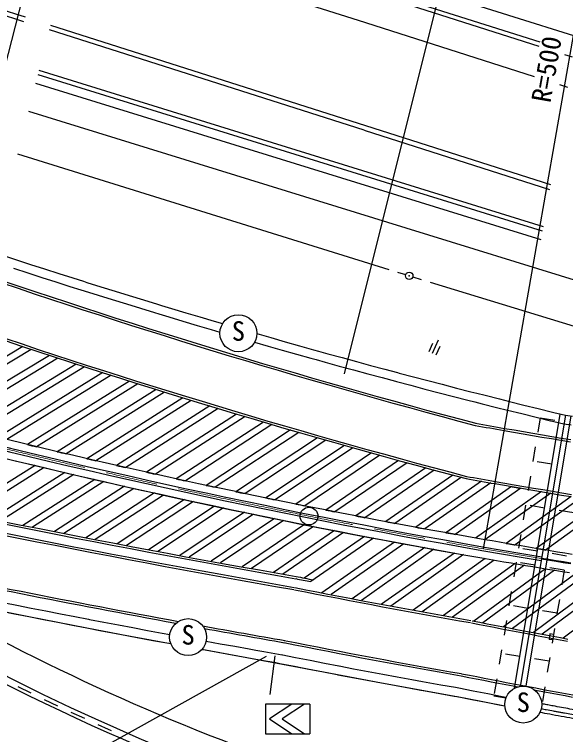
# Model space of a CAD drawing. Units: millimetres, scale not verified. Extents: x 40000 to 680000, y 20000 to 380000.
# Drawn here: x 247416 to 284696, y 228454 to 277179 of the extents above; entities that cross this region are included whole.
import ezdxf
from ezdxf.enums import TextEntityAlignment as Align

# ---------------------------------------------------------------- set-up
doc = ezdxf.new("R2010")
doc.units = ezdxf.units.MM
doc.header["$LTSCALE"] = 1000
doc.header["$PDMODE"] = 32
doc.header["$PDSIZE"] = 500
doc.linetypes.add('CHAIN', pattern=[18.5, 12, -1.5, 3.5, -1.5])
for name, color, linetype, lineweight in [('M-BGD', 7, 'Continuous', 25), ('M-BMK', 2, 'CHAIN', 13), ('M-BMK-SRVR', 3, 'Continuous', 25), ('M-STR-STR1', 1, 'Continuous', 25), ('M-STR-STRC', 7, 'Continuous', 25), ('M-STR-STRD', 171, 'Continuous', 25)]:
    doc.layers.add(name, color=color, linetype=linetype, lineweight=lineweight)
doc.styles.add('ＭＳ ゴシック', font='')
doc.styles.get('ＭＳ ゴシック').set_extended_font_data('MS Gothic')

msp = doc.modelspace()

# ---------------------------------------------------------------- linework, layer by layer
at = {"layer": 'M-BGD'}
for p, q in [((282968, 275301), (219708, 295506)), ((220281, 292878), (270662, 276779)), ((217539, 286779), (248143, 277006)), ((248060, 276686), (217439, 286465)), ((282916, 275003), (273711, 277943)), ((270662, 276779), (273408, 275901)), ((249860, 276457), (271169, 269652)), ((271069, 269337), (249778, 276137)), ((273408, 275901), (282562, 272980)), ((285173, 274282), (284646, 274450)), ((249071, 273396), (283170, 262838)), ((284486, 273535), (284489, 273534)), ((248996, 273105), (283118, 262540)), ((248846, 272524), (283014, 261944)), ((284292, 272428), (284819, 272260)), ((248360, 270636), (273886, 262748)), ((271169, 269652), (283666, 265667)), ((271069, 269337), (283608, 265339)), ((247614, 267744), (272735, 259922)), ((273886, 262748), (321295, 248099)), ((247363, 260007), (248314, 259697)), ((273884, 259561), (273346, 259719)), ((248314, 259697), (249266, 259390)), ((249266, 259390), (250218, 259085)), ((274362, 259415), (274935, 259236)), ((250218, 259085), (251171, 258781)), ((251171, 258781), (251898, 258551)), ((251898, 258551), (252125, 258480)), ((252125, 258480), (253079, 258180)), ((253079, 258180), (254033, 257883)), ((254033, 257883), (254989, 257587)), ((254989, 257587), (255945, 257294)), ((255945, 257294), (256901, 257002)), ((256901, 257002), (257185, 256916)), ((257185, 256916), (257858, 256712)), ((257858, 256712), (258816, 256425)), ((258816, 256425), (259774, 256139)), ((259774, 256139), (260733, 255855)), ((260733, 255855), (261315, 255684)), ((263658, 255003), (264574, 254740)), ((275695, 254918), (275436, 254340)), ((276088, 255144), (275680, 254231)), ((247992, 254704), (240272, 250077)), ((248555, 254517), (240883, 249919)), ((264574, 254740), (265536, 254466)), ((265536, 254466), (266499, 254194)), ((276182, 254701), (275923, 254122)), ((249789, 254110), (242274, 249564)), ((250352, 253926), (242886, 249408)), ((266499, 254194), (267461, 253924)), ((267461, 253924), (267827, 253822)), ((251588, 253523), (244277, 249059)), ((267827, 253822), (268425, 253656)), ((268425, 253656), (269389, 253390)), ((269389, 253390), (270353, 253125)), ((252152, 253340), (244890, 248906)), ((253391, 252942), (246283, 248562)), ((270353, 253125), (271318, 252863)), ((253955, 252762), (246897, 248412)), ((271318, 252863), (272284, 252603)), ((272284, 252603), (273180, 252364)), ((255196, 252368), (248291, 248073)), ((255761, 252190), (248905, 247926)), ((273180, 252364), (273250, 252345)), ((273250, 252345), (274217, 252089)), ((274217, 252089), (275184, 251835)), ((257004, 251801), (250301, 247593)), ((257570, 251625), (250916, 247448)), ((275184, 251835), (276151, 251582)), ((276151, 251582), (277120, 251332)), ((258815, 251241), (252313, 247121)), ((259381, 251067), (252928, 246978)), ((277120, 251332), (278088, 251084)), ((278088, 251084), (278553, 250965)), ((278553, 250965), (279057, 250838)), ((260629, 250687), (254327, 246657)), ((261196, 250516), (254943, 246517)), ((279057, 250838), (280027, 250593)), ((280027, 250593), (280762, 250409)), ((262445, 250140), (256343, 246202)), ((263013, 249971), (256959, 246065)), ((280762, 250409), (281733, 250169)), ((284307, 250128), (281224, 231578)), ((281733, 250169), (282704, 249930)), ((285048, 250014), (282008, 231723)), ((283821, 250275), (283903, 250255)), ((284677, 250066), (284682, 250065)), ((264265, 249600), (258360, 245755)), ((282704, 249930), (283676, 249693)), ((282976, 249893), (282812, 248906)), ((282976, 249893), (283962, 249729)), ((283676, 249693), (283804, 249662)), ((283804, 249662), (284291, 249544)), ((284291, 249544), (284583, 249474)), ((284579, 249474), (284583, 249474)), ((284583, 249474), (285069, 249406)), ((264833, 249433), (258977, 245620)), ((266087, 249067), (260380, 245317)), ((266655, 248902), (260997, 245184)), ((267912, 248540), (262401, 244887)), ((268481, 248378), (263019, 244757)), ((269739, 248021), (264424, 244465)), ((270309, 247860), (265043, 244338)), ((282648, 247920), (282484, 246934)), ((271570, 247508), (266449, 244051)), ((272139, 247350), (267068, 243927)), ((248817, 246661), (243735, 243471)), ((273403, 247002), (268475, 243646)), ((273973, 246846), (269095, 243524)), ((283769, 246741), (282783, 246905)), ((249430, 246515), (244373, 243340)), ((250833, 246184), (245867, 243037)), ((275238, 246503), (270504, 243250)), ((275809, 246349), (271124, 243130)), ((251446, 246040), (246504, 242908)), ((252850, 245714), (247996, 242609)), ((277077, 246011), (272533, 242861)), ((277648, 245860), (273154, 242745)), ((279009, 245590), (274565, 242482)), ((282320, 245947), (282156, 244961)), ((253464, 245573), (248632, 242483)), ((254870, 245253), (250122, 242188)), ((255485, 245114), (250758, 242064)), ((279636, 245480), (275186, 242367)), ((281029, 245237), (276598, 242110)), ((281657, 245129), (277219, 241998)), ((256892, 244800), (252245, 241774)), ((257507, 244664), (252881, 241651)), ((283059, 244891), (278609, 241751)), ((283690, 244785), (279234, 241641)), ((258915, 244356), (254366, 241366)), ((259531, 244222), (255001, 241245)), ((285074, 244556), (280669, 241392)), ((285702, 244454), (281292, 241286)), ((287098, 244229), (282708, 241046)), ((287727, 244129), (283330, 240942)), ((260940, 243919), (256484, 240965)), ((261557, 243788), (257119, 240846)), ((281992, 243974), (281828, 242988)), ((283277, 243781), (282291, 243945)), ((262968, 243492), (258600, 240570)), ((263584, 243363), (259234, 240452)), ((285250, 243453), (284264, 243617)), ((264996, 243072), (260713, 240181)), ((265614, 242947), (261346, 240066)), ((267027, 242662), (262824, 239799)), ((267645, 242538), (263456, 239685)), ((269059, 242259), (264932, 239423)), ((269678, 242138), (265563, 239311)), ((271093, 241865), (267023, 239043)), ((271712, 241747), (267466, 238803)), ((281664, 242001), (281509, 241072)), ((273129, 241479), (268215, 238043)), ((273748, 241364), (268829, 237923)), ((275166, 241102), (270267, 237645)), ((275786, 240989), (270881, 237528)), ((277172, 240739), (272253, 237268)), ((282792, 240859), (281805, 241023)), ((283169, 240991), (283169, 240991)), ((277794, 240628), (272870, 237153)), ((279246, 240373), (274378, 236875)), ((279867, 240265), (274992, 236763)), ((284765, 240531), (283778, 240695)), ((281289, 240020), (276437, 236502)), ((281910, 239915), (277052, 236393)), ((281351, 240119), (281187, 239132)), ((282633, 239906), (281647, 240070)), ((282963, 239758), (282963, 239758)), ((284606, 239578), (283620, 239742)), ((283334, 239677), (278495, 236135)), ((283956, 239574), (279095, 236017)), ((285381, 239342), (280507, 235741)), ((286003, 239242), (281107, 235625)), ((284606, 239578), (284442, 238591)), ((287431, 239016), (282521, 235355)), ((288051, 238919), (283121, 235242)), ((289480, 238699), (284538, 234978)), ((281023, 238146), (280859, 237159)), ((246766, 237373), (247579, 237211)), ((284278, 237605), (284114, 236618)), ((247579, 237211), (248560, 237017)), ((248560, 237017), (249541, 236824)), ((249541, 236824), (250522, 236632)), ((282150, 236996), (281163, 237160)), ((284123, 236668), (283136, 236832)), ((246648, 236784), (247416, 236632)), ((247416, 236632), (248397, 236437)), ((248397, 236437), (249378, 236244)), ((250522, 236632), (251504, 236441)), ((251504, 236441), (252418, 236265)), ((249378, 236244), (250359, 236052)), ((250359, 236052), (251341, 235862)), ((251341, 235862), (252305, 235676)), ((252418, 236265), (252486, 236252)), ((252486, 236252), (253468, 236064)), ((253468, 236064), (254451, 235877)), ((254451, 235877), (255433, 235691)), ((280695, 236173), (280531, 235187)), ((252305, 235676), (252323, 235672)), ((252323, 235672), (253305, 235484)), ((253305, 235484), (254287, 235297)), ((255433, 235691), (256416, 235507)), ((256416, 235507), (257399, 235323)), ((283950, 235632), (283786, 234645)), ((254287, 235297), (255270, 235111)), ((255270, 235111), (256253, 234927)), ((256253, 234927), (257236, 234743)), ((257399, 235323), (257926, 235226)), ((283636, 235264), (283575, 234899)), ((283822, 234858), (283575, 234899)), ((283882, 235223), (283636, 235264)), ((257236, 234743), (257967, 234608)), ((257967, 234608), (257995, 234603)), ((260383, 234775), (261334, 234603)), ((261334, 234603), (262318, 234426)), ((262318, 234426), (263302, 234250)), ((260097, 234217), (260186, 234201)), ((260186, 234201), (261170, 234022)), ((261170, 234022), (262155, 233845)), ((263302, 234250), (263738, 234172)), ((263738, 234172), (264287, 234075)), ((264287, 234075), (265272, 233902)), ((265272, 233902), (265516, 233859)), ((280367, 234200), (280203, 233214)), ((281609, 233740), (280622, 233904)), ((262155, 233845), (263139, 233669)), ((263139, 233669), (263633, 233581)), ((263633, 233581), (264124, 233495)), ((264124, 233495), (265108, 233321)), ((265452, 233871), (266432, 233676)), ((266432, 233676), (267414, 233482)), ((267414, 233482), (268395, 233291)), ((283581, 233412), (282595, 233576)), ((283622, 233659), (283459, 232673)), ((265108, 233321), (265373, 233275)), ((265373, 233275), (266354, 233080)), ((266354, 233080), (267335, 232886)), ((268395, 233291), (269352, 233107)), ((269352, 233107), (269377, 233102)), ((269377, 233102), (270359, 232914)), ((270359, 232914), (271342, 232729)), ((267335, 232886), (268317, 232695)), ((268317, 232695), (269239, 232517)), ((269239, 232517), (269299, 232506)), ((269299, 232506), (270281, 232319)), ((271342, 232729), (272325, 232545)), ((272325, 232545), (273308, 232364)), ((270281, 232319), (271264, 232133)), ((271264, 232133), (272247, 231950)), ((272247, 231950), (273230, 231768)), ((273308, 232364), (274292, 232184)), ((274292, 232184), (275013, 232054)), ((275013, 232054), (275276, 232006)), ((275276, 232006), (276261, 231831)), ((280039, 232227), (279875, 231241)), ((247638, 231717), (248534, 231273)), ((273230, 231768), (274214, 231589)), ((274214, 231589), (274907, 231463)), ((274907, 231463), (275198, 231411)), ((276261, 231831), (277245, 231657)), ((277245, 231657), (277472, 231617)), ((277472, 231617), (278453, 231423)), ((283295, 231686), (283131, 230700)), ((275198, 231411), (276182, 231235)), ((276182, 231235), (277167, 231061)), ((277167, 231061), (277362, 231027)), ((277362, 231027), (278343, 230834)), ((278453, 231423), (279434, 231232)), ((279434, 231232), (280416, 231042)), ((280655, 230908), (279842, 231043)), ((280416, 231042), (280687, 230990)), ((249435, 230838), (250336, 230405)), ((278343, 230834), (279324, 230642)), ((279324, 230642), (280306, 230452)), ((283098, 230502), (283081, 230505)), ((280306, 230452), (280584, 230399)), ((251241, 229979), (252148, 229558)), ((253059, 229145), (253759, 228829)), ((253759, 228829), (253971, 228736))]:
    msp.add_line(p, q, dxfattribs=at)
for points in [[(157966, 317895), (163744, 316046), (165068, 315036), (260446, 284234), (265565, 281929), (286747, 275270)], [(275540, 259057), (308824, 248894), (315495, 246840)], [(280543, 249026), (281182, 248915), (281821, 248804), (282460, 248695), (283099, 248586), (283738, 248478), (284377, 248371), (285017, 248265)], [(280569, 249174), (281208, 249063), (281846, 248952), (282485, 248843), (283124, 248734), (283763, 248626), (284402, 248519), (285041, 248413)], [(279940, 245579), (280583, 245466), (281227, 245355), (281870, 245245), (282514, 245135), (283158, 245026), (283802, 244919), (284446, 244812), (285090, 244706)], [(279914, 245431), (280557, 245319), (281201, 245207), (281845, 245097), (282489, 244987), (283133, 244879), (283777, 244771), (284421, 244664), (285065, 244558)], [(281029, 245237), (281034, 245236), (281038, 245236), (281042, 245235), (281046, 245234), (281050, 245233), (281055, 245233), (281059, 245232), (281063, 245231), (281067, 245230), (281072, 245230), (281076, 245229), (281080, 245228), (281084, 245228), (281088, 245227), (281093, 245226), (281097, 245225), (281101, 245225), (281105, 245224), (281109, 245223), (281114, 245222), (281118, 245222), (281122, 245221), (281126, 245220), (281130, 245220), (281135, 245219), (281139, 245218), (281143, 245217), (281147, 245217), (281151, 245216), (281156, 245215), (281160, 245214), (281164, 245214), (281168, 245213), (281173, 245212), (281177, 245212), (281181, 245211), (281185, 245210), (281189, 245209), (281194, 245209), (281198, 245208), (281202, 245207), (281206, 245206), (281210, 245206), (281215, 245205), (281219, 245204), (281223, 245204), (281227, 245203), (281231, 245202), (281236, 245201), (281240, 245201), (281244, 245200), (281248, 245199), (281253, 245199), (281257, 245198), (281261, 245197), (281265, 245196), (281269, 245196), (281274, 245195), (281278, 245194), (281282, 245193), (281286, 245193), (281290, 245192), (281295, 245191), (281299, 245191), (281303, 245190), (281307, 245189), (281311, 245188), (281316, 245188), (281320, 245187), (281324, 245186), (281328, 245185), (281332, 245185), (281337, 245184), (281341, 245183), (281345, 245183), (281349, 245182), (281354, 245181), (281358, 245180), (281362, 245180), (281366, 245179), (281370, 245178), (281375, 245178), (281379, 245177), (281383, 245176), (281387, 245175), (281391, 245175), (281396, 245174), (281400, 245173), (281404, 245172), (281408, 245172), (281412, 245171), (281417, 245170), (281421, 245170), (281425, 245169), (281429, 245168), (281434, 245167), (281438, 245167), (281442, 245166), (281446, 245165), (281450, 245165), (281455, 245164), (281459, 245163), (281463, 245162), (281467, 245162), (281471, 245161), (281476, 245160), (281480, 245159), (281484, 245159), (281488, 245158), (281492, 245157), (281497, 245157), (281501, 245156), (281505, 245155), (281509, 245154), (281513, 245154), (281518, 245153), (281522, 245152), (281526, 245151), (281530, 245151), (281535, 245150), (281539, 245149), (281543, 245149), (281547, 245148), (281551, 245147), (281556, 245146), (281560, 245146), (281564, 245145), (281568, 245144), (281572, 245144), (281577, 245143), (281581, 245142), (281585, 245141), (281589, 245141), (281593, 245140), (281598, 245139), (281602, 245138), (281606, 245138), (281610, 245137), (281615, 245136), (281619, 245136), (281623, 245135), (281627, 245134), (281631, 245133), (281636, 245133), (281640, 245132), (281644, 245131), (281648, 245131), (281652, 245130), (281657, 245129)], [(280669, 241392), (280726, 241382), (281218, 241298), (281292, 241286)], [(282708, 241046), (283188, 240966), (283330, 240942)], [(278342, 236012), (278862, 235910), (279359, 235812), (279854, 235715), (280350, 235619), (280847, 235523), (281343, 235427), (281839, 235332), (282336, 235238), (282832, 235144), (283329, 235050), (283826, 234957), (284323, 234865), (284820, 234773)], [(278371, 236159), (278891, 236057), (279387, 235959), (279883, 235862), (280379, 235766), (280875, 235670), (281371, 235574), (281867, 235480), (282364, 235385), (282860, 235291), (283357, 235198), (283854, 235105), (284351, 235012), (284848, 234920)], [(277635, 232429), (278156, 232326), (278656, 232228), (279155, 232130), (279655, 232033), (280155, 231936), (280655, 231840), (281155, 231744), (281474, 231684)], [(277664, 232576), (278185, 232473), (278685, 232375), (279184, 232278), (279683, 232180), (280183, 232084), (280683, 231987), (281183, 231892), (281683, 231797), (282183, 231702), (282683, 231608), (283184, 231514), (283684, 231421), (284185, 231328), (284686, 231236), (285187, 231145)], [(282600, 231471), (282656, 231460), (283156, 231367), (283657, 231273), (284158, 231181), (284659, 231089), (285160, 230997)]]:
    msp.add_lwpolyline(points, dxfattribs=at)
msp.add_circle((274123, 259490), 250, dxfattribs=at)
for centre, radius, start, end in [((403802, 722877), 489630, 250.87088, 255.18757), ((403802, 722877), 489780, 250.87088, 255.18757), ((403951, 1024559), 797500, 254.27205, 260.07111), ((403951, 1024559), 797350, 254.27205, 260.07111), ((403951, 1024559), 798100, 254.27205, 260.07111), ((403484, 721902), 492393, 250.90321, 255.23104), ((403484, 721901), 492243, 250.90181, 255.22965), ((403951, 1024559), 798250, 254.27205, 260.07111), ((365340, 733537), 491725, 259.84142, 260.07289), ((365340, 733537), 491875, 259.84142, 260.07289), ((365339, 733532), 500625, 255.54409, 259.84356), ((365340, 733537), 499375, 256.4443, 256.51676), ((365340, 733537), 499375, 256.6814, 256.75386), ((365340, 733537), 499375, 256.91851, 256.99097), ((365340, 733537), 499375, 257.15561, 257.22807), ((365340, 733537), 499375, 257.39271, 257.46518), ((365340, 733537), 499375, 257.62982, 257.70228), ((365340, 733537), 495525, 259.84371, 260.07289), ((365340, 733537), 495375, 259.84371, 260.07289), ((365340, 733537), 499375, 257.86692, 257.93938), ((365340, 733537), 499375, 258.10403, 258.17649), ((365340, 733537), 499375, 258.34113, 258.41359), ((365340, 733537), 499375, 258.57824, 258.6507), ((365340, 733537), 499375, 258.81534, 258.8878), ((365340, 733537), 499375, 259.05245, 259.12491), ((365340, 733537), 499375, 259.28955, 259.36201), ((365340, 733537), 499375, 259.52666, 259.59912), ((365340, 733537), 499375, 259.76377, 259.83623), ((403951, 1024559), 801750, 258.00004, 259.54819), ((311980, 374333), 165973, 234.06835, 248.56683), ((403951, 1024559), 801900, 258.0129, 259.53814), ((317319, 371563), 156472, 237.50878, 251.08581), ((342138, 619958), 388400, 258.76162, 258.91564), ((342138, 619956), 388248, 258.76106, 258.93711), ((365305, 733546), 504925, 258.70184, 260.07694), ((317319, 371563), 155972, 238.75216, 251.08581), ((317319, 371563), 153972, 240.17115, 251.08581), ((365305, 733546), 505075, 258.70184, 260.07694), ((403951, 1024559), 801750, 259.66789, 260.07111), ((403951, 1024559), 801900, 259.67794, 260.07111), ((365340, 733537), 508725, 258.69779, 260.07289), ((365340, 733537), 508575, 258.69779, 260.07289)]:
    msp.add_arc(centre, radius, start, end, dxfattribs=at)
msp.add_open_spline([(283082, 230537), (283081, 230537), (283080, 230538), (283079, 230538)], degree=3, dxfattribs=at)
for points, knots in [([(297238, 228121), (297045, 228150), (296853, 228180), (296660, 228210), (296275, 228270), (295890, 228331), (295505, 228392), (295120, 228453), (294735, 228515), (294350, 228577), (294059, 228624), (293768, 228671), (293476, 228718), (293185, 228766), (292894, 228814), (292603, 228862), (292312, 228910), (292021, 228958), (291729, 229007), (291425, 229058), (291120, 229109), (290816, 229161), (290512, 229213), (290207, 229264), (289903, 229317), (289599, 229369), (289294, 229421), (288990, 229474), (288799, 229507), (288609, 229540), (288419, 229573), (288228, 229607), (288038, 229640), (287847, 229674), (287657, 229707), (287466, 229741), (287276, 229775), (287085, 229808), (286895, 229842), (286705, 229876), (286514, 229910), (286324, 229944), (286134, 229978), (285943, 230013), (285753, 230047), (285563, 230081), (285373, 230116), (285182, 230150), (284992, 230185), (284802, 230220), (284612, 230255), (284421, 230289), (284231, 230324), (284041, 230359), (283851, 230395), (283793, 230405), (283736, 230416), (283678, 230427), (283620, 230437), (283562, 230448), (283505, 230459), (283447, 230469), (283389, 230480), (283332, 230491), (283249, 230506), (283165, 230522), (283082, 230537)], [0, 0, 0, 0, 1, 1, 1, 2, 2, 2, 3, 3, 3, 4, 4, 4, 5, 5, 5, 6, 6, 6, 7, 7, 7, 8, 8, 8, 9, 9, 9, 10, 10, 10, 11, 11, 11, 12, 12, 12, 13, 13, 13, 14, 14, 14, 15, 15, 15, 16, 16, 16, 17, 17, 17, 18, 18, 18, 19, 19, 19, 20, 20, 20, 21, 21, 21, 22, 22, 22, 22]), ([(297188, 227774), (297056, 227794), (296925, 227815), (296793, 227835), (296447, 227889), (296101, 227943), (295754, 227998), (295408, 228053), (295062, 228108), (294716, 228163), (294370, 228219), (294024, 228275), (293678, 228331), (293332, 228387), (292986, 228444), (292640, 228501), (292295, 228558), (291949, 228616), (291603, 228673), (291346, 228716), (291089, 228760), (290831, 228803), (290574, 228847), (290317, 228891), (290060, 228935), (289803, 228979), (289546, 229023), (289288, 229067), (289094, 229101), (288899, 229135), (288704, 229168), (288510, 229202), (288315, 229236), (288120, 229270), (287926, 229304), (287731, 229339), (287536, 229373), (287375, 229402), (287213, 229430), (287052, 229459), (286890, 229488), (286729, 229516), (286567, 229545), (286406, 229574), (286244, 229603), (286083, 229632), (285922, 229661), (285760, 229690), (285599, 229719), (285437, 229748), (285276, 229778), (285114, 229807), (284953, 229836), (284792, 229866), (284630, 229895), (284548, 229910), (284465, 229926), (284382, 229941), (284299, 229956), (284216, 229971), (284134, 229986), (284051, 230002), (283968, 230017), (283885, 230032), (283720, 230063), (283554, 230093), (283389, 230124), (283275, 230145), (283160, 230167), (283046, 230188)], [0, 0, 0, 0, 1, 1, 1, 2, 2, 2, 3, 3, 3, 4, 4, 4, 5, 5, 5, 6, 6, 6, 7, 7, 7, 8, 8, 8, 9, 9, 9, 10, 10, 10, 11, 11, 11, 12, 12, 12, 13, 13, 13, 14, 14, 14, 15, 15, 15, 16, 16, 16, 17, 17, 17, 18, 18, 18, 19, 19, 19, 20, 20, 20, 21, 21, 21, 22, 22, 22, 23, 23, 23, 23])]:
    msp.add_open_spline(points, degree=3, knots=knots, dxfattribs=at)
msp.add_point((274123, 259490), dxfattribs=at)
at = {"layer": 'M-BMK'}
msp.add_lwpolyline([(279142, 241023), (282092, 240516), (285046, 240027)], dxfattribs=at)
msp.add_arc((365340, 733536), 499999, 255.54417, 260.07283, dxfattribs=at)
at = {"layer": 'M-BMK-SRVR'}
for p, q in [((240524, 249367), (248987, 282196)), ((279142, 241023), (285220, 275750))]:
    msp.add_line(p, q, dxfattribs=at)
msp.add_circle((267342, 243235), 600, dxfattribs=at)
at = {"layer": 'M-STR-STR1'}
for p, q in [((246821, 260815), (247554, 260575)), ((247554, 260575), (248505, 260266)), ((248505, 260266), (249457, 259959)), ((249457, 259959), (250409, 259654)), ((250409, 259654), (251362, 259350)), ((251362, 259350), (252079, 259123)), ((252079, 259123), (252315, 259049)), ((252315, 259049), (253270, 258749)), ((253270, 258749), (254224, 258452)), ((254224, 258452), (255180, 258156)), ((255180, 258156), (256136, 257863)), ((256136, 257863), (257092, 257571)), ((257092, 257571), (257360, 257490)), ((257360, 257490), (258049, 257281)), ((258049, 257281), (259007, 256994)), ((259007, 256994), (259965, 256708)), ((259965, 256708), (260924, 256424)), ((260924, 256424), (261496, 256256)), ((263812, 255582), (264765, 255309)), ((264765, 255309), (265727, 255035)), ((265727, 255035), (266690, 254763)), ((266690, 254763), (267652, 254493)), ((267652, 254493), (267988, 254400)), ((267988, 254400), (268616, 254225)), ((268616, 254225), (269580, 253959)), ((269580, 253959), (270544, 253695)), ((270544, 253695), (271509, 253433)), ((271509, 253433), (272475, 253173)), ((272475, 253173), (273334, 252944)), ((273334, 252944), (273441, 252915)), ((273441, 252915), (274408, 252659)), ((274408, 252659), (275375, 252405)), ((275375, 252405), (276343, 252153)), ((276343, 252153), (277311, 251903)), ((277311, 251903), (278280, 251654)), ((278280, 251654), (278701, 251547)), ((278701, 251547), (279249, 251408)), ((279249, 251408), (280219, 251164)), ((280219, 251164), (280908, 250992)), ((280908, 250992), (281878, 250751)), ((281878, 250751), (282849, 250512)), ((282849, 250512), (283821, 250275)), ((284682, 250065), (281623, 231718)), ((283903, 250255), (284390, 250138)), ((284390, 250138), (284682, 250067)), ((284682, 250065), (285167, 249997))]:
    msp.add_line(p, q, dxfattribs=at)
for points in [[(237342, 238703), (239577, 238230), (242515, 237621), (248397, 236437), (252305, 235676), (256781, 234828), (257993, 234607)], [(260102, 234223), (263139, 233669), (268317, 232695), (272247, 231950), (277833, 230934), (280584, 230401)]]:
    msp.add_lwpolyline(points, dxfattribs=at)
msp.add_open_spline([(297222, 227516), (296863, 227571), (296503, 227627), (296143, 227684), (295615, 227767), (295087, 227851), (294559, 227935), (294031, 228020), (293503, 228106), (292975, 228193), (292447, 228279), (291920, 228367), (291392, 228455), (290874, 228542), (290355, 228630), (289837, 228719), (289319, 228808), (288801, 228898), (288283, 228988), (287765, 229079), (287247, 229170), (286730, 229262), (286211, 229355), (285692, 229448), (285174, 229542), (284656, 229636), (284137, 229731), (283619, 229827), (283401, 229868), (283183, 229908), (282965, 229949)], degree=3, knots=[0, 0, 0, 0, 1, 1, 1, 2, 2, 2, 3, 3, 3, 4, 4, 4, 5, 5, 5, 6, 6, 6, 7, 7, 7, 8, 8, 8, 9, 9, 9, 10, 10, 10, 10], dxfattribs=at)
at = {"layer": 'M-STR-STRC'}
for p, q in [((278798, 289188), (269719, 252857)), ((252006, 226820), (264456, 233762)), ((265029, 233793), (264700, 231163)), ((267401, 230515), (264401, 230515)), ((264401, 230515), (264401, 228515)), ((266170, 230515), (264670, 229515)), ((267031, 230515), (265531, 229515)), ((267401, 230515), (267401, 228515)), ((264670, 229515), (266170, 228515)), ((265531, 229515), (267031, 228515)), ((264401, 228515), (267401, 228515))]:
    msp.add_line(p, q, dxfattribs=at)
for centre in [(262563, 255605), (259163, 235048), (281831, 230486)]:
    msp.add_circle(centre, 1250, dxfattribs=at)
at = {"layer": 'M-STR-STRD'}
for p, q in [((279231, 241664), (279723, 241578)), ((279723, 241578), (280215, 241493)), ((280215, 241493), (280707, 241408)), ((280707, 241408), (281199, 241324)), ((281199, 241324), (281692, 241240)), ((281692, 241240), (282184, 241156)), ((282184, 241156), (282676, 241073)), ((282676, 241073), (283169, 240991)), ((283169, 240991), (283661, 240909)), ((283661, 240909), (284154, 240828)), ((284154, 240828), (284647, 240747)), ((284647, 240747), (285140, 240667)), ((283063, 240349), (284049, 240186)), ((283070, 240399), (283563, 240317)), ((283563, 240317), (284057, 240236)), ((284057, 240236), (284550, 240155)), ((284049, 240186), (284542, 240105)), ((284542, 240105), (285035, 240025)), ((284550, 240155), (285043, 240074))]:
    msp.add_line(p, q, dxfattribs=at)
at = {"layer": 'M-STR-STRD', "color": 5}
msp.add_lwpolyline([(279035, 240409), (279528, 240324), (280021, 240238), (280514, 240153), (281008, 240068), (281501, 239984), (281995, 239901), (282489, 239818), (282983, 239735), (283476, 239653), (283970, 239572), (284465, 239491), (284959, 239410)], dxfattribs=at)
at = {"layer": 'M-STR-STRD'}
msp.add_arc((365366, 733555), 499375, 255.53901, 260.06767, dxfattribs=at)
at = {"layer": 'M-STR-STRD', "color": 5}
for radius, end in [(499875, 260.53271), (500125, 260.53271), (500625, 260.07694)]:
    msp.add_arc((365305, 733546), radius, 255.54829, end, dxfattribs=at)

# ---------------------------------------------------------------- texts
at = {"layer": 'M-BMK-SRVR', "style": 'ＭＳ ゴシック'}
msp.add_text('R=500', height=1320, rotation=80.073, dxfattribs=at).set_placement((284056, 271078), align=Align.BOTTOM_LEFT)
at = {"layer": 'M-STR-STRC', "style": 'ＭＳ ゴシック'}
for p in [(262563, 254705), (259163, 234148), (281831, 229586)]:
    msp.add_text('S', height=1320, dxfattribs=at).set_placement(p, align=Align.BOTTOM_CENTER)

doc.saveas('drawing.dxf')
